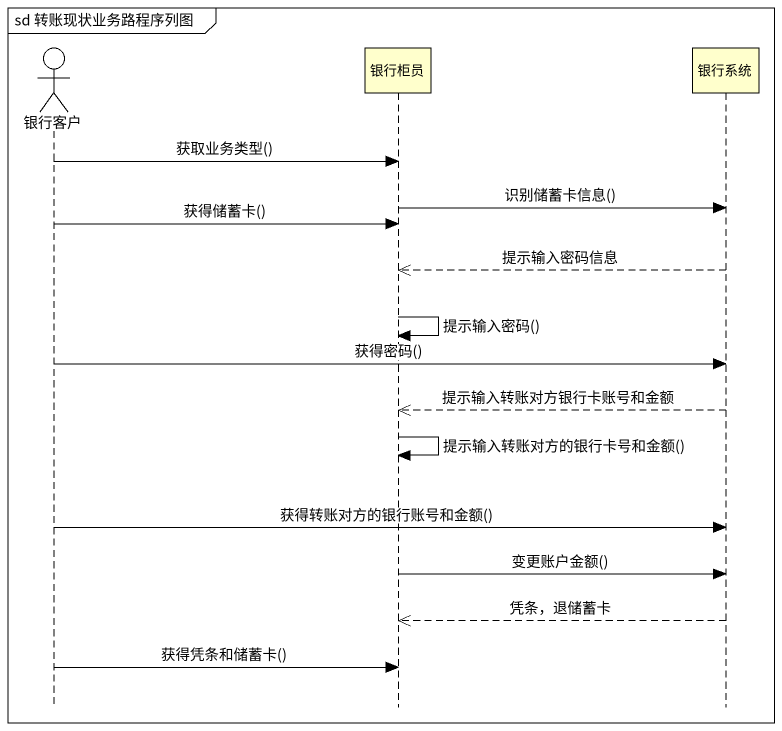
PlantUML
@startuml
mainframe sd 转账现状业务路程序列图
hide footbox
actor 银行客户
participant 银行柜员
participant 银行系统

银行客户 -> 银行柜员 : 获取业务类型()
银行柜员 -> 银行系统 : 识别储蓄卡信息()
银行客户 -> 银行柜员 : 获得储蓄卡()
银行系统 -->> 银行柜员 : 提示输入密码信息
银行柜员 -> 银行柜员 : 提示输入密码()
银行客户 -> 银行系统 : 获得密码()
银行系统 -->> 银行柜员 : 提示输入转账对方银行卡账号和金额
银行柜员 -> 银行柜员 : 提示输入转账对方的银行卡号和金额()
银行客户 -> 银行系统 : 获得转账对方的银行账号和金额()
银行柜员 -> 银行系统 : 变更账户金额()
银行系统 -->> 银行柜员 : 凭条，退储蓄卡
银行客户 -> 银行柜员 : 获得凭条和储蓄卡()
@enduml
